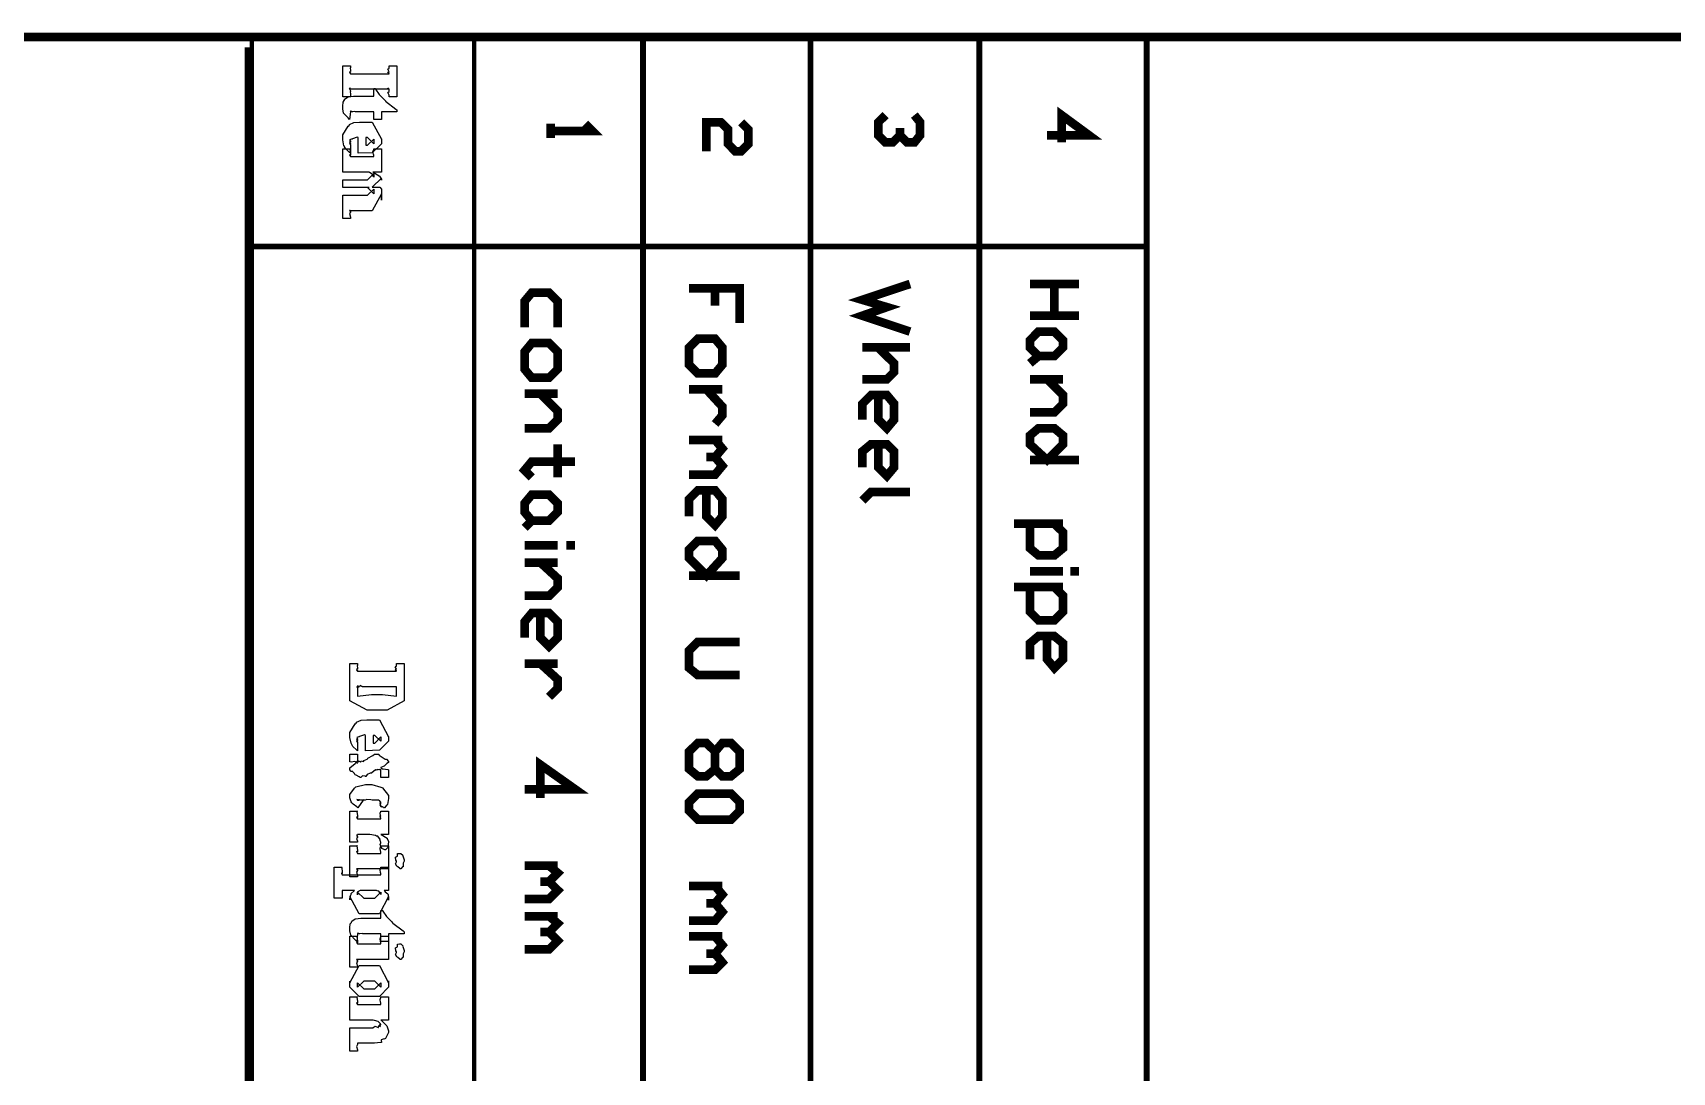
# Model space of a CAD drawing. Extents: x 0 to 11.7, y 0 to 16.5.
# Drawn here: x 4.012 to 5.905, y 1.203 to 2.403 of the extents above; entities that cross this region are included whole.
import ezdxf

# ---------------------------------------------------------------- set-up
doc = ezdxf.new("R2010")
doc.units = 0
doc.layers.get('0').update_dxf_attribs({"linetype": 'CONTINUOUS'})

msp = doc.modelspace()

# ---------------------------------------------------------------- linework, layer by layer
at = {"color": 0}
for points, const_width in [([(0.1833, 2.3983), (11.5517, 2.3983)], 0.01), ([(4.2617, 2.3867), (4.2617, 0.125)], 0.01), ([(4.265, 2.3983), (4.265, 0.0483)], 0.005), ([(4.265, 2.3983), (5.105, 2.3983)], 0.005), ([(4.265, 2.3983), (5.2983, 2.3983)], 0.005), ([(4.5217, 2.3983), (4.5217, 0.0467)], 0.005), ([(4.7167, 2.3983), (4.7167, 0.0483)], 0.00667), ([(4.91, 2.3983), (4.91, 0.0467)], 0.00667), ([(5.105, 2.3983), (5.105, 0.0483)], 0.00667), ([(5.2983, 2.3983), (5.2983, 0.0483)], 0.00667), ([(4.265, 2.1567), (5.2983, 2.1567)], 0.00667)]:
    msp.add_lwpolyline(points, dxfattribs=dict(at, const_width=const_width))
at = {"color": 6}
for points in [[(4.3789, 2.3292), (4.37, 2.3292), (4.37, 2.365), (4.3789, 2.365), (4.3789, 2.3628), (4.3786, 2.3627), (4.3789, 2.3596), (4.3789, 2.3585), (4.3788, 2.3586), (4.3778, 2.3582), (4.3789, 2.3566), (4.3789, 2.3566), (4.3787, 2.3568), (4.3778, 2.3573), (4.3789, 2.3561), (4.3789, 2.3561), (4.4238, 2.3561), (4.4234, 2.3564), (4.4223, 2.3574), (4.4238, 2.3566), (4.4238, 2.3566), (4.4234, 2.3569), (4.4223, 2.3584), (4.4238, 2.3587), (4.4238, 2.3587), (4.4233, 2.3592), (4.4223, 2.3613), (4.4238, 2.3625), (4.4238, 2.3628), (4.4238, 2.365), (4.4327, 2.365), (4.4327, 2.3292), (4.4238, 2.3292), (4.4238, 2.3314), (4.4232, 2.3319), (4.4223, 2.3345), (4.4238, 2.3354), (4.4238, 2.3357), (4.4237, 2.3358), (4.4238, 2.3372), (4.4238, 2.3377), (4.4234, 2.3382), (4.4223, 2.3397), (4.4238, 2.3381), (4.4238, 2.3381), (4.3789, 2.3381), (4.3787, 2.3385), (4.3778, 2.3397), (4.3789, 2.3382), (4.3789, 2.3377), (4.3788, 2.3379), (4.3778, 2.3385), (4.3789, 2.3363), (4.3789, 2.3355), (4.3788, 2.3355), (4.3789, 2.3324), (4.3789, 2.3314), (4.3789, 2.3292)], [(4.4327, 2.3121), (4.4147, 2.3121), (4.4147, 2.3032), (4.4058, 2.3032), (4.4058, 2.3121), (4.3848, 2.3121), (4.3842, 2.3125), (4.3817, 2.3121), (4.3809, 2.3121), (4.3804, 2.3123), (4.3787, 2.3127), (4.3793, 2.3121), (4.3793, 2.3121), (4.3793, 2.3122), (4.3789, 2.3121), (4.3789, 2.3121), (4.378, 2.3032), (4.3762, 2.305), (4.371, 2.3106), (4.37, 2.3157), (4.37, 2.3173), (4.37, 2.3188), (4.3705, 2.3234), (4.3717, 2.325), (4.372, 2.3256), (4.3722, 2.3265), (4.3763, 2.3294), (4.3767, 2.3295), (4.3767, 2.3295), (4.3826, 2.3301), (4.3846, 2.3301), (4.4058, 2.3301), (4.4058, 2.339), (4.408, 2.339), (4.408, 2.3381), (4.4123, 2.332), (4.4183, 2.3259), (4.4193, 2.3249), (4.4196, 2.3244), (4.4315, 2.3153), (4.4327, 2.3145), (4.4327, 2.3121)], [(4.388, 2.2645), (4.388, 2.2823), (4.3869, 2.2827), (4.3813, 2.2809), (4.3809, 2.2805), (4.3803, 2.2807), (4.378, 2.2799), (4.3789, 2.2781), (4.3789, 2.2775), (4.3788, 2.2777), (4.3778, 2.2776), (4.3789, 2.2761), (4.3789, 2.2756), (4.3788, 2.2757), (4.3778, 2.2759), (4.3789, 2.274), (4.3789, 2.2734), (4.3789, 2.2645), (4.3776, 2.2656), (4.3736, 2.2692), (4.3723, 2.2716), (4.372, 2.2723), (4.3715, 2.273), (4.37, 2.2797), (4.37, 2.2818), (4.37, 2.2855), (4.3762, 2.2956), (4.3774, 2.2964), (4.3777, 2.2974), (4.3829, 2.2998), (4.3895, 2.3003), (4.3917, 2.3003), (4.4041, 2.3003), (4.4147, 2.2805), (4.4147, 2.281), (4.4147, 2.2753), (4.4041, 2.2649), (4.388, 2.2645)], [(4.3969, 2.2734), (4.3986, 2.2734), (4.4058, 2.2805), (4.4058, 2.2775), (4.4058, 2.2753), (4.3986, 2.2823), (4.3978, 2.2823), (4.3969, 2.2823), (4.3969, 2.2734)], [(4.4147, 2.2425), (4.4049, 2.2425), (4.4053, 2.2424), (4.4122, 2.2383), (4.4125, 2.2379), (4.4125, 2.2379), (4.4147, 2.2343), (4.4147, 2.2331), (4.4147, 2.2355), (4.4041, 2.2251), (4.413, 2.2251), (4.4147, 2.2227), (4.4147, 2.2101), (4.4147, 2.2175), (4.4041, 2.1978), (4.3971, 2.1978), (4.3789, 2.1978), (4.3787, 2.198), (4.3778, 2.1982), (4.3789, 2.1966), (4.3789, 2.196), (4.3789, 2.1961), (4.3778, 2.1945), (4.3789, 2.1903), (4.3789, 2.1889), (4.37, 2.1889), (4.37, 2.2158), (4.3789, 2.2158), (4.3963, 2.2158), (4.3986, 2.2158), (4.4058, 2.2227), (4.4058, 2.2188), (4.4058, 2.2175), (4.3986, 2.2247), (4.4004, 2.2247), (4.3789, 2.2247), (4.37, 2.2247), (4.37, 2.2336), (4.3789, 2.2336), (4.3963, 2.2336), (4.3986, 2.2336), (4.4058, 2.2407), (4.4058, 2.2368), (4.4054, 2.2374), (4.4046, 2.2393), (4.4049, 2.2392), (4.4049, 2.2392), (4.4041, 2.2401), (4.4009, 2.2422), (4.4004, 2.2425), (4.3789, 2.2425), (4.37, 2.2425), (4.37, 2.2694), (4.3789, 2.2694), (4.3782, 2.2689), (4.3789, 2.2637), (4.3789, 2.262), (4.3788, 2.2622), (4.3778, 2.2624), (4.3789, 2.2605), (4.3789, 2.2605), (4.4058, 2.2605), (4.4058, 2.2605), (4.4058, 2.2618), (4.4058, 2.2622), (4.4054, 2.2631), (4.4048, 2.2664), (4.4058, 2.2687), (4.4058, 2.2694), (4.4147, 2.2694), (4.4147, 2.2425)], [(4.3783, 1.675), (4.3872, 1.675), (4.3872, 1.6728), (4.3869, 1.6727), (4.3872, 1.6698), (4.3872, 1.6687), (4.387, 1.6688), (4.3861, 1.6682), (4.3872, 1.6666), (4.3872, 1.6666), (4.387, 1.6668), (4.3861, 1.6673), (4.3872, 1.6661), (4.3872, 1.6661), (4.4321, 1.6661), (4.4318, 1.6664), (4.4306, 1.6674), (4.4321, 1.6666), (4.4321, 1.6666), (4.4317, 1.6669), (4.4306, 1.6684), (4.4321, 1.6687), (4.4321, 1.6687), (4.4316, 1.6692), (4.4306, 1.6713), (4.4321, 1.6725), (4.4321, 1.6728), (4.4321, 1.675), (4.441, 1.675), (4.441, 1.6511), (4.441, 1.6321), (4.4213, 1.6212), (4.4096, 1.6212), (4.3981, 1.6212), (4.3783, 1.6321), (4.3783, 1.6511), (4.3783, 1.675)], [(4.4321, 1.6481), (4.3926, 1.6481), (4.3924, 1.6487), (4.3901, 1.6497), (4.3893, 1.6481), (4.3889, 1.6481), (4.3886, 1.6485), (4.387, 1.6495), (4.388, 1.6476), (4.3879, 1.6475), (4.3876, 1.6479), (4.3862, 1.6486), (4.3872, 1.6466), (4.3872, 1.6459), (4.3872, 1.6373), (4.4033, 1.6392), (4.4093, 1.6392), (4.4161, 1.6392), (4.4321, 1.6373), (4.4321, 1.6481)], [(4.3963, 1.5744), (4.3963, 1.5922), (4.3952, 1.5926), (4.3896, 1.5908), (4.3892, 1.5905), (4.3886, 1.5906), (4.3863, 1.5898), (4.3872, 1.5881), (4.3872, 1.5875), (4.387, 1.5876), (4.3861, 1.5876), (4.3872, 1.586), (4.3872, 1.5855), (4.387, 1.5857), (4.3861, 1.5858), (4.3872, 1.584), (4.3872, 1.5833), (4.3872, 1.5744), (4.3858, 1.5756), (4.3819, 1.5792), (4.3806, 1.5815), (4.3803, 1.5822), (4.3798, 1.583), (4.3783, 1.5896), (4.3783, 1.5918), (4.3783, 1.5954), (4.3845, 1.6055), (4.3857, 1.6063), (4.386, 1.6073), (4.3912, 1.6098), (4.3979, 1.6102), (4.4, 1.6102), (4.4124, 1.6102), (4.423, 1.5905), (4.423, 1.5909), (4.423, 1.5853), (4.4124, 1.5749), (4.3963, 1.5744)], [(4.4052, 1.5833), (4.407, 1.5833), (4.4141, 1.5905), (4.4141, 1.5875), (4.4141, 1.5853), (4.407, 1.5922), (4.4061, 1.5922), (4.4052, 1.5922), (4.4052, 1.5833)], [(4.423, 1.5435), (4.4141, 1.5435), (4.4141, 1.5524), (4.414, 1.5525), (4.4133, 1.5524), (4.413, 1.5524), (4.4125, 1.5526), (4.4111, 1.5524), (4.4106, 1.5524), (4.4103, 1.5526), (4.4087, 1.5521), (4.4085, 1.552), (4.408, 1.5522), (4.4037, 1.549), (4.4031, 1.5485), (4.4019, 1.5487), (4.3981, 1.547), (4.3968, 1.5448), (4.3963, 1.5446), (4.3958, 1.5451), (4.393, 1.5453), (4.3909, 1.5435), (4.3902, 1.5435), (4.3892, 1.5443), (4.3857, 1.5461), (4.3845, 1.5467), (4.3842, 1.547), (4.3835, 1.548), (4.381, 1.5508), (4.3802, 1.5505), (4.3798, 1.5505), (4.3794, 1.5509), (4.3783, 1.5524), (4.3783, 1.5529), (4.3783, 1.5548), (4.3843, 1.5597), (4.3855, 1.5607), (4.3855, 1.5607), (4.3859, 1.561), (4.3872, 1.5598), (4.3872, 1.5598), (4.3867, 1.5605), (4.3839, 1.562), (4.3797, 1.5614), (4.3783, 1.5615), (4.3783, 1.5704), (4.3872, 1.5704), (4.3872, 1.5615), (4.387, 1.5618), (4.3864, 1.5627), (4.3879, 1.5615), (4.3883, 1.5615), (4.3882, 1.5617), (4.3884, 1.5627), (4.3905, 1.5615), (4.3911, 1.5615), (4.391, 1.5617), (4.3913, 1.5628), (4.3941, 1.5621), (4.3944, 1.5622), (4.3944, 1.563), (4.3983, 1.5647), (4.3987, 1.565), (4.3989, 1.566), (4.4047, 1.569), (4.405, 1.5691), (4.405, 1.5691), (4.4067, 1.5703), (4.4106, 1.5704), (4.4119, 1.5704), (4.4122, 1.5693), (4.419, 1.5645), (4.4195, 1.5646), (4.4195, 1.5646), (4.4205, 1.5648), (4.423, 1.5619), (4.423, 1.5609), (4.423, 1.5609), (4.4211, 1.5597), (4.4178, 1.5565), (4.4167, 1.5561), (4.4161, 1.556), (4.4141, 1.555), (4.4141, 1.5546), (4.4141, 1.5546), (4.4152, 1.5538), (4.4154, 1.5537), (4.4154, 1.5537), (4.4168, 1.5535), (4.422, 1.5526), (4.423, 1.5524), (4.423, 1.5435)], [(4.3935, 1.5175), (4.3876, 1.5086), (4.3864, 1.5098), (4.3823, 1.5128), (4.3808, 1.5138), (4.3805, 1.5143), (4.3799, 1.5155), (4.3783, 1.52), (4.3783, 1.5214), (4.3783, 1.524), (4.3836, 1.5312), (4.3846, 1.5318), (4.3852, 1.5328), (4.3963, 1.5355), (4.4, 1.5355), (4.4038, 1.5355), (4.4141, 1.5325), (4.4152, 1.5318), (4.4158, 1.5315), (4.423, 1.5229), (4.423, 1.5199), (4.4228, 1.5192), (4.4216, 1.5122), (4.4213, 1.5117), (4.4211, 1.5119), (4.4181, 1.5086), (4.4172, 1.5086), (4.4166, 1.5092), (4.4146, 1.5104), (4.415, 1.5093), (4.415, 1.5093), (4.4146, 1.5099), (4.4132, 1.5116), (4.4141, 1.5108), (4.4141, 1.5108), (4.4138, 1.5114), (4.4131, 1.5133), (4.4141, 1.5128), (4.4141, 1.5128), (4.4139, 1.5131), (4.4131, 1.5144), (4.4141, 1.5136), (4.4141, 1.5136), (4.4139, 1.5139), (4.4131, 1.5148), (4.4141, 1.5141), (4.4141, 1.5141), (4.4139, 1.5144), (4.4131, 1.5155), (4.4141, 1.5151), (4.4141, 1.5151), (4.4137, 1.5155), (4.4127, 1.5168), (4.4124, 1.5167), (4.4124, 1.5167), (4.4115, 1.5172), (4.406, 1.5175), (4.4041, 1.5175), (4.4027, 1.5178), (4.398, 1.5181), (4.3958, 1.5175), (4.395, 1.5175), (4.3941, 1.5179), (4.3901, 1.5175), (4.3887, 1.5175), (4.3882, 1.5177), (4.3863, 1.5181), (4.3872, 1.5175), (4.3872, 1.5175), (4.3872, 1.5175), (4.3882, 1.5175), (4.3885, 1.5175), (4.3885, 1.5175), (4.3893, 1.5181), (4.3925, 1.5175), (4.3935, 1.5175)], [(4.423, 1.4777), (4.4139, 1.4777), (4.4143, 1.4776), (4.4213, 1.4733), (4.4215, 1.4729), (4.4215, 1.4729), (4.423, 1.4698), (4.423, 1.4688), (4.423, 1.4688), (4.4224, 1.4668), (4.4222, 1.4627), (4.4219, 1.4623), (4.4216, 1.4624), (4.4194, 1.4599), (4.4187, 1.4599), (4.4178, 1.4604), (4.4151, 1.4616), (4.4153, 1.4624), (4.4152, 1.4625), (4.4145, 1.4632), (4.4132, 1.4661), (4.4141, 1.4682), (4.4141, 1.4688), (4.4137, 1.4696), (4.4129, 1.4722), (4.4132, 1.4723), (4.4132, 1.4723), (4.4127, 1.4731), (4.4105, 1.4756), (4.4093, 1.4756), (4.4089, 1.4757), (4.408, 1.4766), (4.4015, 1.4777), (4.3994, 1.4777), (4.3898, 1.4777), (4.3872, 1.4777), (4.3872, 1.4777), (4.3872, 1.4774), (4.3872, 1.4773), (4.387, 1.4774), (4.3861, 1.4768), (4.3872, 1.4752), (4.3872, 1.4747), (4.3872, 1.4747), (4.3861, 1.4732), (4.3872, 1.4699), (4.3872, 1.4688), (4.3783, 1.4688), (4.3783, 1.5046), (4.3872, 1.5046), (4.3865, 1.5042), (4.3872, 1.4991), (4.3872, 1.4974), (4.387, 1.4976), (4.3861, 1.4977), (4.3872, 1.4957), (4.3872, 1.4957), (4.4141, 1.4957), (4.4141, 1.4957), (4.4141, 1.4962), (4.4141, 1.4964), (4.4138, 1.497), (4.4131, 1.4991), (4.4141, 1.4988), (4.4141, 1.4988), (4.4137, 1.4996), (4.4131, 1.5024), (4.4141, 1.5041), (4.4141, 1.5046), (4.423, 1.5046), (4.423, 1.4777)], [(4.423, 1.4379), (4.3872, 1.4379), (4.387, 1.438), (4.3861, 1.438), (4.3872, 1.4366), (4.3872, 1.4361), (4.3871, 1.4362), (4.3861, 1.4343), (4.3872, 1.4303), (4.3872, 1.429), (4.3783, 1.429), (4.3783, 1.4648), (4.3872, 1.4648), (4.3865, 1.4645), (4.3872, 1.4592), (4.3872, 1.4574), (4.387, 1.4576), (4.3861, 1.4579), (4.3872, 1.4559), (4.3872, 1.4559), (4.4141, 1.4559), (4.4141, 1.4559), (4.4141, 1.4572), (4.4141, 1.4576), (4.4137, 1.4586), (4.4131, 1.4619), (4.4141, 1.4641), (4.4141, 1.4648), (4.423, 1.4648), (4.423, 1.4379)], [(4.3837, 1.413), (4.3694, 1.413), (4.3694, 1.413), (4.3694, 1.4125), (4.3694, 1.4123), (4.3694, 1.4123), (4.3694, 1.4107), (4.3694, 1.4102), (4.3694, 1.4102), (4.3694, 1.4056), (4.3694, 1.4041), (4.3603, 1.4041), (4.3603, 1.4399), (4.3694, 1.4399), (4.369, 1.4395), (4.3694, 1.4343), (4.3694, 1.4325), (4.3694, 1.4327), (4.3688, 1.4329), (4.3694, 1.431), (4.3694, 1.431), (4.4141, 1.431), (4.4141, 1.431), (4.4141, 1.4323), (4.4141, 1.4327), (4.4137, 1.4337), (4.4131, 1.437), (4.4141, 1.4392), (4.4141, 1.4399), (4.423, 1.4399), (4.423, 1.413), (4.4178, 1.413), (4.4178, 1.413), (4.419, 1.4115), (4.4222, 1.4091), (4.4224, 1.4086), (4.4224, 1.4086), (4.423, 1.4036), (4.423, 1.4019), (4.423, 1.406), (4.4124, 1.3863), (4.4009, 1.3863), (4.3892, 1.3863), (4.3783, 1.406), (4.3783, 1.4023), (4.3783, 1.4039), (4.3796, 1.408), (4.3798, 1.4084), (4.3799, 1.4095), (4.3833, 1.4126), (4.3837, 1.413)], [(4.441, 1.447), (4.4409, 1.4471), (4.4398, 1.4446), (4.4399, 1.4409), (4.4397, 1.4405), (4.439, 1.4402), (4.4371, 1.4379), (4.4365, 1.4379), (4.436, 1.4383), (4.4337, 1.4403), (4.4334, 1.4407), (4.4326, 1.4411), (4.4308, 1.4438), (4.4321, 1.4462), (4.4321, 1.447), (4.4315, 1.4479), (4.4309, 1.4516), (4.4332, 1.4528), (4.4334, 1.4533), (4.4332, 1.4535), (4.4332, 1.4556), (4.4356, 1.4559), (4.4365, 1.4559), (4.4373, 1.4559), (4.4395, 1.4537), (4.4397, 1.4533), (4.4395, 1.4531), (4.441, 1.4485), (4.441, 1.447)], [(4.3915, 1.413), (4.3903, 1.413), (4.3867, 1.4111), (4.3872, 1.4088), (4.3872, 1.408), (4.3872, 1.4112), (4.3944, 1.4041), (4.4004, 1.4041), (4.407, 1.4041), (4.4141, 1.4112), (4.4141, 1.4084), (4.4136, 1.4094), (4.4118, 1.4121), (4.4097, 1.4128), (4.4089, 1.413), (4.3915, 1.413)], [(4.441, 1.3631), (4.423, 1.3631), (4.423, 1.3542), (4.4141, 1.3542), (4.4141, 1.3631), (4.3931, 1.3631), (4.3925, 1.3635), (4.39, 1.3631), (4.3892, 1.3631), (4.3887, 1.3633), (4.387, 1.3637), (4.3876, 1.3631), (4.3876, 1.3631), (4.3876, 1.3632), (4.3872, 1.3631), (4.3872, 1.3631), (4.3863, 1.3542), (4.3845, 1.356), (4.3793, 1.3616), (4.3783, 1.3666), (4.3783, 1.3683), (4.3783, 1.3699), (4.3788, 1.3744), (4.38, 1.376), (4.3803, 1.3766), (4.3805, 1.3775), (4.3846, 1.3804), (4.385, 1.3805), (4.385, 1.3805), (4.3909, 1.3811), (4.3929, 1.3811), (4.4141, 1.3811), (4.4141, 1.39), (4.4163, 1.39), (4.4164, 1.3891), (4.4206, 1.383), (4.4266, 1.3769), (4.4276, 1.3759), (4.428, 1.3754), (4.4398, 1.3663), (4.441, 1.3655), (4.441, 1.3631)], [(4.423, 1.3333), (4.3872, 1.3333), (4.387, 1.3334), (4.3861, 1.3334), (4.3872, 1.332), (4.3872, 1.3315), (4.3871, 1.3316), (4.3861, 1.3296), (4.3872, 1.3257), (4.3872, 1.3244), (4.3783, 1.3244), (4.3783, 1.3602), (4.3872, 1.3602), (4.3865, 1.3599), (4.3872, 1.3546), (4.3872, 1.3528), (4.387, 1.353), (4.3861, 1.3532), (4.3872, 1.3513), (4.3872, 1.3513), (4.4141, 1.3513), (4.4141, 1.3513), (4.4141, 1.3526), (4.4141, 1.353), (4.4137, 1.354), (4.4131, 1.3573), (4.4141, 1.3595), (4.4141, 1.3602), (4.423, 1.3602), (4.423, 1.3333)], [(4.441, 1.3424), (4.4409, 1.3424), (4.4398, 1.3399), (4.4399, 1.3363), (4.4397, 1.3359), (4.439, 1.3356), (4.4371, 1.3333), (4.4365, 1.3333), (4.436, 1.3337), (4.4337, 1.3357), (4.4334, 1.3361), (4.4326, 1.3365), (4.4308, 1.3392), (4.4321, 1.3416), (4.4321, 1.3424), (4.4315, 1.3433), (4.4309, 1.347), (4.4332, 1.3482), (4.4334, 1.3487), (4.4332, 1.3489), (4.4332, 1.351), (4.4356, 1.3513), (4.4365, 1.3513), (4.4373, 1.3513), (4.4395, 1.3491), (4.4397, 1.3487), (4.4395, 1.3485), (4.441, 1.3439), (4.441, 1.3424)], [(4.423, 1.3086), (4.423, 1.3014), (4.4124, 1.2906), (4.4007, 1.2906), (4.3892, 1.2906), (4.3783, 1.3014), (4.3783, 1.3084), (4.3783, 1.3066), (4.3892, 1.3264), (4.4007, 1.3264), (4.4124, 1.3264), (4.423, 1.3066), (4.423, 1.3086)], [(4.4141, 1.304), (4.4141, 1.3014), (4.407, 1.3084), (4.3983, 1.3084), (4.3944, 1.3084), (4.3872, 1.3014), (4.3872, 1.304), (4.3872, 1.3066), (4.3944, 1.2995), (4.4033, 1.2995), (4.407, 1.2995), (4.4141, 1.3066), (4.4141, 1.304)], [(4.423, 1.2635), (4.4141, 1.2635), (4.4143, 1.2633), (4.4205, 1.2573), (4.4208, 1.2568), (4.4208, 1.2568), (4.423, 1.2512), (4.423, 1.2494), (4.4228, 1.249), (4.4196, 1.2421), (4.4189, 1.2416), (4.4179, 1.2419), (4.4143, 1.2406), (4.4148, 1.2377), (4.4148, 1.2375), (4.4136, 1.2376), (4.4069, 1.2368), (4.4046, 1.2368), (4.3872, 1.2368), (4.3872, 1.2368), (4.3872, 1.2355), (4.3872, 1.2351), (4.387, 1.2351), (4.3861, 1.2329), (4.3872, 1.229), (4.3872, 1.2277), (4.3783, 1.2277), (4.3783, 1.2546), (4.3872, 1.2546), (4.4052, 1.2546), (4.4052, 1.2549), (4.4075, 1.2564), (4.4111, 1.255), (4.4113, 1.255), (4.4112, 1.2555), (4.4119, 1.2571), (4.4135, 1.2561), (4.4135, 1.2561), (4.4132, 1.2566), (4.413, 1.2584), (4.4141, 1.2579), (4.4141, 1.2579), (4.4136, 1.259), (4.4109, 1.262), (4.4066, 1.2631), (4.4052, 1.2635), (4.3872, 1.2635), (4.3783, 1.2635), (4.3783, 1.2904), (4.3872, 1.2904), (4.3865, 1.29), (4.3872, 1.2848), (4.3872, 1.283), (4.387, 1.2833), (4.3861, 1.2835), (4.3872, 1.2815), (4.3872, 1.2815), (4.4141, 1.2815), (4.4141, 1.2815), (4.4141, 1.2828), (4.4141, 1.2833), (4.4137, 1.2842), (4.4131, 1.2874), (4.4141, 1.2897), (4.4141, 1.2904), (4.423, 1.2904), (4.423, 1.2635)]]:
    msp.add_lwpolyline(points, close=True, dxfattribs=at)
at = {"color": 6, "const_width": 0.01}
for points in [[(5.0133, 2.285), (5.005, 2.2767), (4.9967, 2.2767), (4.9883, 2.285), (4.9883, 2.3), (4.9967, 2.3083)], [(5.03, 2.3083), (5.0367, 2.3), (5.0367, 2.285), (5.03, 2.2767), (5.0217, 2.2767), (5.0133, 2.285), (5.0133, 2.2934)], [(5.2, 2.2767), (5.2, 2.3083), (5.2317, 2.285), (5.1833, 2.285)], [(4.65, 2.2983), (4.6583, 2.29), (4.61, 2.29)], [(4.61, 2.2983), (4.61, 2.2817)], [(4.83, 2.3), (4.8383, 2.2917), (4.8383, 2.275), (4.83, 2.2666), (4.8233, 2.2666), (4.815, 2.275), (4.815, 2.2917), (4.8066, 2.3), (4.79, 2.3), (4.79, 2.2666)], [(4.6183, 2.0633), (4.6183, 2.0933), (4.6083, 2.1033), (4.5883, 2.1033), (4.58, 2.0933), (4.58, 2.0633)], [(4.77, 2.1084), (4.8284, 2.1084), (4.8284, 2.0684)], [(4.8, 2.1084), (4.8, 2.0883)], [(5.025, 2.1133), (4.97, 2.095), (4.9983, 2.0866), (4.97, 2.0767), (5.025, 2.0583)], [(5.1634, 2.1133), (5.22, 2.1133)], [(5.1917, 2.1133), (5.1917, 2.0767)], [(5.22, 2.0767), (5.1634, 2.0767)], [(4.97, 2.04), (5.025, 2.04)], [(4.9883, 2.04), (5.0067, 2.0217), (5.0067, 2.0117), (4.9983, 2.0033), (4.97, 2.0033)], [(5.1733, 2.03), (5.1634, 2.0217)], [(5.1634, 2.0033), (5.2017, 2.0033)], [(5.1833, 2.0033), (5.2017, 1.985), (5.2017, 1.975), (5.1917, 1.965), (5.1634, 1.965)], [(4.58, 1.9867), (4.6183, 1.9867)], [(4.5983, 1.9867), (4.6183, 1.9667), (4.6183, 1.9567), (4.6083, 1.9467), (4.58, 1.9467)], [(4.77, 1.9916), (4.8083, 1.9916)], [(4.79, 1.9916), (4.8083, 1.9717), (4.8083, 1.9616), (4.8, 1.9517)], [(4.9883, 1.985), (4.9883, 1.9567), (4.9983, 1.9467), (5.0067, 1.9567), (5.0067, 1.975), (4.9983, 1.985), (4.98, 1.985), (4.97, 1.975), (4.97, 1.9567)], [(4.6183, 1.9283), (4.6183, 1.89)], [(4.77, 1.9333), (4.8083, 1.9333)], [(4.8, 1.9333), (4.8083, 1.9233), (4.8, 1.9134), (4.79, 1.9134)], [(4.9883, 1.9283), (4.9883, 1.9017), (4.9983, 1.8917), (5.0067, 1.9017), (5.0067, 1.92), (4.9983, 1.9283), (4.98, 1.9283), (4.97, 1.92), (4.97, 1.9017)], [(4.6383, 1.9083), (4.5883, 1.9083), (4.58, 1.8983), (4.5883, 1.89)], [(4.8, 1.9134), (4.8083, 1.9033), (4.8, 1.8933), (4.77, 1.8933)], [(5.22, 1.91), (5.1634, 1.91)], [(4.79, 1.875), (4.79, 1.845), (4.8, 1.835), (4.8083, 1.845), (4.8083, 1.865), (4.8, 1.875), (4.78, 1.875), (4.77, 1.865), (4.77, 1.845)], [(5.025, 1.8733), (4.98, 1.8733), (4.97, 1.8633)], [(4.5883, 1.84), (4.58, 1.8317)], [(5.145, 1.8366), (5.2017, 1.8366)], [(5.1917, 1.8366), (5.2017, 1.8267), (5.2017, 1.8083), (5.1917, 1.8), (5.1733, 1.8), (5.1634, 1.8083), (5.1634, 1.8366)], [(4.58, 1.8117), (4.6183, 1.8117)], [(4.6283, 1.8117), (4.6383, 1.8117)], [(4.58, 1.7917), (4.6183, 1.7917)], [(4.5983, 1.7917), (4.6183, 1.7733), (4.6183, 1.7633), (4.6083, 1.7533), (4.58, 1.7533)], [(4.8284, 1.7767), (4.77, 1.7767)], [(5.1634, 1.7817), (5.2017, 1.7817)], [(5.21, 1.7817), (5.22, 1.7817)], [(5.145, 1.7633), (5.2017, 1.7633)], [(5.1917, 1.7633), (5.2017, 1.7533), (5.2017, 1.735), (5.1917, 1.725), (5.1733, 1.725), (5.1634, 1.735), (5.1634, 1.7633)], [(4.5983, 1.7333), (4.5983, 1.705), (4.6083, 1.695), (4.6183, 1.705), (4.6183, 1.7233), (4.6083, 1.7333), (4.5883, 1.7333), (4.58, 1.7233), (4.58, 1.705)], [(4.8284, 1.7), (4.78, 1.7), (4.77, 1.69), (4.77, 1.67), (4.78, 1.6617), (4.8284, 1.6617)], [(5.1833, 1.7067), (5.1833, 1.68), (5.1917, 1.67), (5.2017, 1.68), (5.2017, 1.6984), (5.1917, 1.7067), (5.1733, 1.7067), (5.1634, 1.6984), (5.1634, 1.68)], [(4.58, 1.675), (4.6183, 1.675)], [(4.5983, 1.675), (4.6183, 1.6567), (4.6183, 1.6466), (4.6083, 1.6367)], [(4.8, 1.5533), (4.79, 1.545), (4.78, 1.545), (4.77, 1.5533), (4.77, 1.5734), (4.78, 1.5833), (4.79, 1.5833), (4.8, 1.5734), (4.8, 1.5533), (4.8083, 1.545), (4.8184, 1.545), (4.8284, 1.5533), (4.8284, 1.5734), (4.8184, 1.5833), (4.8083, 1.5833), (4.8, 1.5734)], [(4.5983, 1.52), (4.5983, 1.5583), (4.6383, 1.53), (4.58, 1.53)], [(4.58, 1.4417), (4.6183, 1.4417)], [(4.6083, 1.4417), (4.6183, 1.4333), (4.6083, 1.4233), (4.5983, 1.4233)], [(4.6083, 1.4233), (4.6183, 1.4134), (4.6083, 1.4033), (4.58, 1.4033)], [(4.77, 1.4183), (4.8083, 1.4183)], [(4.8, 1.4183), (4.8083, 1.4083), (4.8, 1.3983), (4.79, 1.3983)], [(4.8, 1.3983), (4.8083, 1.3883), (4.8, 1.3783), (4.77, 1.3783)], [(4.58, 1.3834), (4.6183, 1.3834)], [(4.6083, 1.3834), (4.6183, 1.375), (4.6083, 1.365), (4.5983, 1.365)], [(4.6083, 1.365), (4.6183, 1.355), (4.6083, 1.345), (4.58, 1.345)], [(4.77, 1.36), (4.8083, 1.36)], [(4.8, 1.36), (4.8083, 1.35), (4.8, 1.34), (4.79, 1.34)], [(4.8, 1.34), (4.8083, 1.33), (4.8, 1.3217), (4.77, 1.3217)]]:
    msp.add_lwpolyline(points, dxfattribs=at)
for points in [[(5.1634, 2.04), (5.1634, 2.0483), (5.1733, 2.0583), (5.1917, 2.0583), (5.2017, 2.0483), (5.2017, 2.04), (5.1917, 2.03), (5.1733, 2.03), (5.1634, 2.04)], [(4.58, 2.015), (4.58, 2.035), (4.5883, 2.045), (4.6083, 2.045), (4.6183, 2.035), (4.6183, 2.015), (4.6083, 2.005), (4.5883, 2.005), (4.58, 2.015)], [(4.77, 2.02), (4.77, 2.04), (4.78, 2.05), (4.8, 2.05), (4.8083, 2.04), (4.8083, 2.02), (4.8, 2.01), (4.78, 2.01), (4.77, 2.02)], [(5.1833, 1.91), (5.1634, 1.9283), (5.1634, 1.9383), (5.1733, 1.9467), (5.1917, 1.9467), (5.2017, 1.9383), (5.2017, 1.9283), (5.1833, 1.91)], [(4.58, 1.85), (4.58, 1.86), (4.5883, 1.87), (4.6083, 1.87), (4.6183, 1.86), (4.6183, 1.85), (4.6083, 1.84), (4.5883, 1.84), (4.58, 1.85)], [(4.79, 1.7767), (4.77, 1.7967), (4.77, 1.8066), (4.78, 1.8167), (4.8, 1.8167), (4.8083, 1.8066), (4.8083, 1.7967), (4.79, 1.7767)], [(4.77, 1.515), (4.78, 1.525), (4.8184, 1.525), (4.8284, 1.515), (4.8284, 1.505), (4.8184, 1.495), (4.78, 1.495), (4.77, 1.505), (4.77, 1.515)]]:
    msp.add_lwpolyline(points, close=True, dxfattribs=at)

doc.saveas('drawing.dxf')
